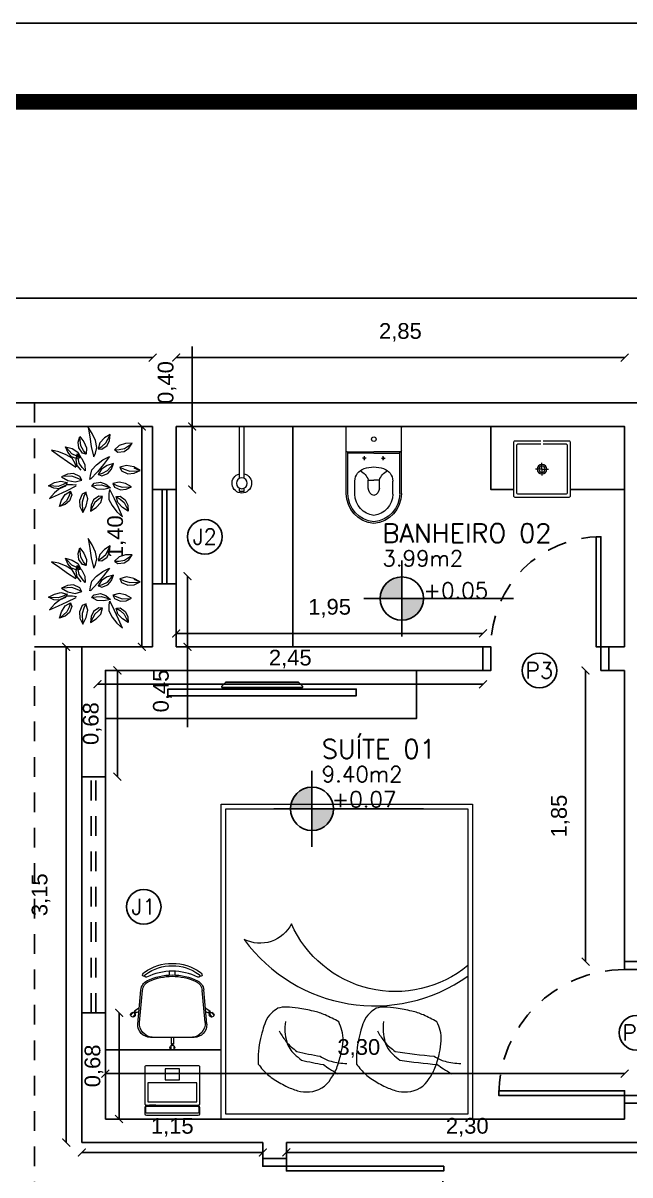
# Model space of a CAD drawing. Header units: millimetres. Extents: x -72 to 470, y 3 to 161.
# Drawn here: x 395.21 to 399.06, y 57.42 to 64.74 of the extents above; entities that cross this region are included whole.
import ezdxf
from ezdxf.enums import TextEntityAlignment as Align

# ---------------------------------------------------------------- set-up
doc = ezdxf.new("R2010")
doc.units = ezdxf.units.MM
doc.linetypes.add('HIDDEN2', pattern=[0.1875, 0.125, -0.0625])
doc.layers.get('0').update_dxf_attribs({"color": 3})
for name, color, linetype in [('003', 3, 'Continuous'), ('AR-MOB', 252, 'Continuous'), ('COTA', 7, 'Continuous'), ('COTAS', 7, 'Continuous'), ('DIVERSOS', 1, 'Continuous'), ('JANELAS_EXTERNO', 1, 'Continuous'), ('LAYER2', 5, 'Continuous'), ('Nomes de Ruas', 3, 'Continuous'), ('PROJEÇÃO', 1, 'HIDDEN2'), ('txt_0', 7, 'Continuous'), ('txt_1', 7, 'Continuous')]:
    doc.layers.add(name, color=color, linetype=linetype)
doc.layers.add('E-Lay-9', color=9, linetype='Continuous', lineweight=9)
doc.styles.add('PADRAO_TXT', font='romans.shx')
doc.styles.get("Standard").update_dxf_attribs({"font": 'arial.ttf'})
doc.dimstyles.new('ISO-25', dxfattribs={"dimtxt": 0.1, "dimasz": 0.05, "dimexe": 1.25, "dimexo": 0.625, "dimgap": 0.1, "dimtad": 1, "dimzin": 1, "dimtxsty": 'Standard', "dimblk": 'ARCHTICK', "dimcen": 2.5, "dimse1": 1, "dimse2": 1, "dimazin": 3, "dimtfac": 1, "dimtmove": 0, "dimatfit": 3, "dimldrblk": 'ARCHTICK', "dimfxl": 1, "dimarcsym": 0})

# ---------------------------------------------------------------- blocks, each defined once
blk = doc.blocks.new('sc_codj')
at = {"layer": 'txt_0', "style": 'PADRAO_TXT'}
blk.add_attdef('CODIGO_JANELA', text='', height=1, dxfattribs=at).set_placement((0, 0), align=Align.MIDDLE)
blk = doc.blocks.new('sc_codp')
at = {"layer": 'txt_0', "style": 'PADRAO_TXT'}
blk.add_attdef('CODIGO_PORTA', text='', height=1, dxfattribs=at).set_placement((0, 0), align=Align.MIDDLE)
blk = doc.blocks.new('_ArchTick')
at = {"color": 0, "linetype": 'ByBlock', "const_width": 0.15}
blk.add_lwpolyline([(-0.5, -0.5), (0.5, 0.5)], dxfattribs=at)
blk = doc.blocks.new('*D339')
at = {"layer": 'Defpoints', "color": 0, "transparency": 16777216}
for p in [(396.1792, 61.2281), (396.1792, 60.7781), (396.2509, 60.7781)]:
    blk.add_point(p, dxfattribs=at)
at = {"layer": 'txt_1', "color": 0, "lineweight": -2, "transparency": 16777216}
for p, q in [((396.2509, 61.2281), (396.2509, 60.7781)), ((396.2509, 60.7781), (396.2509, 60.2676))]:
    blk.add_line(p, q, dxfattribs=at)
at = {"layer": 'txt_1', "color": 0, "lineweight": -2, "transparency": 16777216, "xscale": 0.05, "yscale": 0.05, "zscale": 0.05}
for p, rotation in [((396.2509, 61.2281), 90), ((396.2509, 60.7781), 270)]:
    blk.add_blockref('_ArchTick', p, dxfattribs=dict(at, rotation=rotation))
at = {"layer": 'txt_1', "color": 0, "transparency": 16777216, "insert": (396.0908, 60.4978), "char_height": 0.1, "attachment_point": 5, "rotation": 90}
blk.add_mtext('0,45', dxfattribs=at)
blk = doc.blocks.new('*D340')
at = {"layer": 'Defpoints', "color": 0, "transparency": 16777216}
for p in [(398.1292, 60.8636), (396.1792, 60.7781), (398.1292, 60.7781)]:
    blk.add_point(p, dxfattribs=at)
at = {"layer": 'txt_1', "color": 0, "lineweight": -2, "transparency": 16777216}
blk.add_line((396.1792, 60.8636), (398.1292, 60.8636), dxfattribs=at)
at = {"layer": 'txt_1', "color": 0, "lineweight": -2, "transparency": 16777216, "xscale": 0.05, "yscale": 0.05, "zscale": 0.05, "rotation": 180}
blk.add_blockref('_ArchTick', (396.1792, 60.8636), dxfattribs=at)
at = {"layer": 'txt_1', "color": 0, "lineweight": -2, "transparency": 16777216, "xscale": 0.05, "yscale": 0.05, "zscale": 0.05}
blk.add_blockref('_ArchTick', (398.1292, 60.8636), dxfattribs=at)
at = {"layer": 'txt_1', "color": 0, "transparency": 16777216, "insert": (397.1542, 61.0237), "char_height": 0.1, "attachment_point": 5}
blk.add_mtext('1,95', dxfattribs=at)
blk = doc.blocks.new('*D341')
at = {"layer": 'Defpoints', "color": 0, "transparency": 16777216}
for p in [(395.7292, 60.6281), (395.7292, 59.9531), (395.8052, 59.9531)]:
    blk.add_point(p, dxfattribs=at)
at = {"layer": 'txt_1', "color": 0, "lineweight": -2, "transparency": 16777216}
blk.add_line((395.8052, 60.6281), (395.8052, 59.9531), dxfattribs=at)
at = {"layer": 'txt_1', "color": 0, "lineweight": -2, "transparency": 16777216, "xscale": 0.05, "yscale": 0.05, "zscale": 0.05}
for p, rotation in [((395.8052, 60.6281), 90), ((395.8052, 59.9531), 270)]:
    blk.add_blockref('_ArchTick', p, dxfattribs=dict(at, rotation=rotation))
at = {"layer": 'txt_1', "color": 0, "transparency": 16777216, "insert": (395.6451, 60.2906), "char_height": 0.1, "attachment_point": 5, "rotation": 90}
blk.add_mtext('0,68', dxfattribs=at)
blk = doc.blocks.new('*D342')
at = {"layer": 'Defpoints', "color": 0, "transparency": 16777216}
for p in [(395.7292, 58.4531), (395.7292, 57.7781), (395.8162, 57.7781)]:
    blk.add_point(p, dxfattribs=at)
at = {"layer": 'txt_1', "color": 0, "lineweight": -2, "transparency": 16777216}
blk.add_line((395.8162, 58.4531), (395.8162, 57.7781), dxfattribs=at)
at = {"layer": 'txt_1', "color": 0, "lineweight": -2, "transparency": 16777216, "xscale": 0.05, "yscale": 0.05, "zscale": 0.05}
for p, rotation in [((395.8162, 58.4531), 90), ((395.8162, 57.7781), 270)]:
    blk.add_blockref('_ArchTick', p, dxfattribs=dict(at, rotation=rotation))
at = {"layer": 'txt_1', "color": 0, "transparency": 16777216, "insert": (395.6561, 58.1156), "char_height": 0.1, "attachment_point": 5, "rotation": 90}
blk.add_mtext('0,68', dxfattribs=at)
blk = doc.blocks.new('*D343')
at = {"layer": 'COTAS', "color": 0, "lineweight": -2, "transparency": 16777216}
blk.add_line((399.0292, 58.0665), (395.7292, 58.0665), dxfattribs=at)
at = {"layer": 'Defpoints', "color": 0, "transparency": 16777216}
for p in [(395.7292, 58.0665), (395.7292, 57.7781), (399.0292, 57.7781)]:
    blk.add_point(p, dxfattribs=at)
at = {"layer": 'COTAS', "color": 0, "lineweight": -2, "transparency": 16777216, "xscale": 0.05, "yscale": 0.05, "zscale": 0.05, "rotation": 180}
blk.add_blockref('_ArchTick', (395.7292, 58.0665), dxfattribs=at)
at = {"layer": 'COTAS', "color": 0, "lineweight": -2, "transparency": 16777216, "xscale": 0.05, "yscale": 0.05, "zscale": 0.05}
blk.add_blockref('_ArchTick', (399.0292, 58.0665), dxfattribs=at)
at = {"layer": 'COTAS', "color": 0, "transparency": 16777216, "insert": (397.3399, 58.2266), "char_height": 0.1, "attachment_point": 5}
blk.add_mtext('3,30', dxfattribs=at)
blk = doc.blocks.new('*D345')
at = {"layer": 'Defpoints', "color": 0, "transparency": 16777216}
for p in [(398.7811, 60.6281), (399.0292, 60.6281), (399.0292, 58.7781)]:
    blk.add_point(p, dxfattribs=at)
at = {"layer": 'txt_1', "color": 0, "lineweight": -2, "transparency": 16777216}
blk.add_line((398.7811, 58.7781), (398.7811, 60.6281), dxfattribs=at)
at = {"layer": 'txt_1', "color": 0, "lineweight": -2, "transparency": 16777216, "xscale": 0.05, "yscale": 0.05, "zscale": 0.05}
for p, rotation in [((398.7811, 60.6281), 90), ((398.7811, 58.7781), 270)]:
    blk.add_blockref('_ArchTick', p, dxfattribs=dict(at, rotation=rotation))
at = {"layer": 'txt_1', "color": 0, "transparency": 16777216, "insert": (398.621, 59.7031), "char_height": 0.1, "attachment_point": 5, "rotation": 90}
blk.add_mtext('1,85', dxfattribs=at)
blk = doc.blocks.new('*D346')
at = {"layer": 'Defpoints', "color": 0, "transparency": 16777216}
for p in [(395.6792, 60.6281), (398.1292, 60.6281), (395.6792, 60.5405)]:
    blk.add_point(p, dxfattribs=at)
at = {"layer": 'txt_1', "color": 0, "lineweight": -2, "transparency": 16777216}
blk.add_line((398.1292, 60.5405), (395.6792, 60.5405), dxfattribs=at)
at = {"layer": 'txt_1', "color": 0, "lineweight": -2, "transparency": 16777216, "xscale": 0.05, "yscale": 0.05, "zscale": 0.05, "rotation": 180}
blk.add_blockref('_ArchTick', (395.6792, 60.5405), dxfattribs=at)
at = {"layer": 'txt_1', "color": 0, "lineweight": -2, "transparency": 16777216, "xscale": 0.05, "yscale": 0.05, "zscale": 0.05}
blk.add_blockref('_ArchTick', (398.1292, 60.5405), dxfattribs=at)
at = {"layer": 'txt_1', "color": 0, "transparency": 16777216, "insert": (396.9042, 60.7006), "char_height": 0.1, "attachment_point": 5}
blk.add_mtext('2,45', dxfattribs=at)
blk = doc.blocks.new('*D321')
at = {"layer": 'Defpoints', "color": 0, "transparency": 16777216}
for p in [(391.8792, 62.993), (391.8792, 62.3281), (407.3792, 62.3281)]:
    blk.add_point(p, dxfattribs=at)
at = {"layer": 'txt_1', "color": 0, "lineweight": -2, "transparency": 16777216}
blk.add_line((407.3792, 62.993), (391.8792, 62.993), dxfattribs=at)
at = {"layer": 'txt_1', "color": 0, "lineweight": -2, "transparency": 16777216, "xscale": 0.05, "yscale": 0.05, "zscale": 0.05, "rotation": 180}
blk.add_blockref('_ArchTick', (391.8792, 62.993), dxfattribs=at)
at = {"layer": 'txt_1', "color": 0, "lineweight": -2, "transparency": 16777216, "xscale": 0.05, "yscale": 0.05, "zscale": 0.05}
blk.add_blockref('_ArchTick', (407.3792, 62.993), dxfattribs=at)
at = {"layer": 'txt_1', "color": 0, "transparency": 16777216, "insert": (399.6292, 63.1531), "char_height": 0.1, "attachment_point": 5}
blk.add_mtext('15,50', dxfattribs=at)
blk = doc.blocks.new('A$C54AB0155')
at = {"layer": 'E-Lay-9', "color": 8}
for points in [[(-1.599, 2), (0, 2), (0, 0), (-1.599, 0)], [(-1.569, 1.97), (-0.03, 1.97), (-0.03, 0.03), (-1.569, 0.03)]]:
    blk.add_lwpolyline(points, close=True, dxfattribs=at)
for points in [[(-0.9857, 1.296, 0.040453), (-0.9446, 1.3271, 0.121269), (-0.9064, 1.3829, 0.020937), (-0.8889, 1.436, 0.015911), (-0.8712, 1.5073, 0.04249), (-0.8607, 1.5893, 0.020654), (-0.8606, 1.6508, 0.022056), (-0.8897, 1.687, 0.064376), (-0.9524, 1.7422, 0.03352), (-1.0353, 1.7904, 0.039598), (-1.1107, 1.8205, 0.109626), (-1.1856, 1.8267, 0.257026), (-1.3226, 1.7428, 0.075208), (-1.3631, 1.6667, 0.030275), (-1.3885, 1.5781, 0.036967), (-1.3994, 1.5033, 0.089016), (-1.3922, 1.4366, 0.036988), (-1.372, 1.3825, 0.030345), (-1.2856, 1.3387, 0.04596), (-1.2117, 1.3146, 0.01901), (-1.1134, 1.2961, 0.025886), (-1.0403, 1.289, 0.088683), (-0.9844, 1.2964, 0.020726)], [(-0.3613, 1.296, 0.040453), (-0.3202, 1.3271, 0.121269), (-0.2819, 1.3829, 0.020937), (-0.2645, 1.436, 0.015911), (-0.2468, 1.5073, 0.04249), (-0.2363, 1.5893, 0.020654), (-0.2362, 1.6508, 0.022056), (-0.2653, 1.687, 0.064376), (-0.328, 1.7422, 0.03352), (-0.4109, 1.7904, 0.039598), (-0.4863, 1.8205, 0.109626), (-0.5612, 1.8267, 0.257026), (-0.6981, 1.7428, 0.075208), (-0.7387, 1.6667, 0.030275), (-0.7641, 1.5781, 0.036967), (-0.775, 1.5033, 0.089016), (-0.7678, 1.4366, 0.036988), (-0.7476, 1.3825, 0.030345), (-0.6612, 1.3387, 0.04596), (-0.5873, 1.3146, 0.01901), (-0.489, 1.2961, 0.025886), (-0.4159, 1.289, 0.088683), (-0.36, 1.2964, 0.020726)], [(-1.033, 1.3809, 0.103492), (-1.0417, 1.5093, 0.14369), (-1.0914, 1.5886, 0.007817), (-1.1359, 1.6268, 0.010698), (-1.3745, 1.6535, 0.020146), (-1.4136, 1.6809, 0.015912), (-1.4654, 1.7119)], [(-0.4085, 1.3809, 0.103492), (-0.4173, 1.5093, 0.14369), (-0.467, 1.5886, 0.007817), (-0.5115, 1.6268, 0.010698), (-0.6501, 1.6535, 0.020146), (-0.6892, 1.6809, 0.015912), (-0.741, 1.7119)], [(-0.994, 1.4393, 0.040593), (-1.0342, 1.5031, 0.055645), (-1.0719, 1.5432, 0.015363), (-1.1063, 1.5706, 0.01263), (-1.355, 1.6016, 0.082628), (-1.4236, 1.6328, 0.061291), (-1.5239, 1.647)], [(-0.3696, 1.4393, 0.040593), (-0.4098, 1.5031, 0.055645), (-0.4475, 1.5432, 0.015363), (-0.4819, 1.5706, 0.01263), (-0.6306, 1.6016, 0.082628), (-0.6992, 1.6328, 0.061291), (-0.7995, 1.647)], [(-1.569, 1.0248, -0.497), (-0.4472, 0.7592, -0.414214), (-0.1472, 0.8592, 0.410343), (-1.569, 1.0916)]]:
    blk.add_lwpolyline(points, format="xyb", dxfattribs=at)
blk = doc.blocks.new('Cadeira')
at = {"layer": 'E-Lay-9', "color": 8}
for p, q in [((-0.0093, 0.0535), (-0.0093, 0.0769)), ((0.0096, 0.0535), (0.0096, 0.0769)), ((-0.1393, 0), (0.1393, 0)), ((-0.0075, 0), (-0.0075, 0.0425)), ((-0.0075, 0.0425), (-0.0056, 0.0425)), ((0.0056, 0.0425), (0.0075, 0.0425)), ((0.0075, 0), (0.0075, 0.0425)), ((-0.25, -0.1588), (-0.265, -0.1409)), ((-0.2355, -0.1467), (-0.2505, -0.1288)), ((-0.2192, -0.0836), (-0.1996, -0.3023)), ((-0.2087, -0.0936), (-0.1898, -0.2982)), ((0.2087, -0.0936), (0.1898, -0.2982)), ((0.2192, -0.0836), (0.1996, -0.3023)), ((0.2355, -0.1467), (0.2505, -0.1288)), ((0.25, -0.1588), (0.265, -0.1409)), ((-0.2398, -0.1647), (-0.2413, -0.1659)), ((-0.2133, -0.1847), (-0.2413, -0.1659)), ((-0.2298, -0.1563), (-0.2313, -0.1575)), ((-0.2144, -0.1618), (-0.2298, -0.1563)), ((0.2133, -0.1847), (0.2413, -0.1659)), ((0.2144, -0.1618), (0.2298, -0.1563)), ((0.2298, -0.1563), (0.2313, -0.1575)), ((0.2398, -0.1647), (0.2413, -0.1659)), ((-0.0175, -0.3961), (-0.0175, -0.4196)), ((0.0175, -0.3961), (0.0175, -0.4196))]:
    blk.add_line(p, q, dxfattribs=at)
blk.add_lwpolyline([(0.1631, -0.3812, -0.237888), (-0.1631, -0.3812, 0.605717), (-0.1738, -0.3953, 0.122717), (-0.17, -0.4, 0.323529), (0.17, -0.4, 0.122717), (0.1738, -0.3953, 0.605717)], format="xyb", close=True, dxfattribs=at)
for centre in [(0, 0.0466), (-0.2382, -0.1579), (0.2382, -0.1579)]:
    blk.add_circle(centre, 0.005, dxfattribs=at)
for centre, radius, start, end in [((0.0001, 0.0652), 0.015, 281.63338, 257.45365), ((-0.1393, -0.08), 0.08, 90, 182.56924), ((0, 0.0475), 0.0075, 221.81031, 318.18969), ((0.1393, -0.08), 0.08, 357.43076, 90), ((-0.1202, -0.0886), 0.0887, 95.59249, 183.25223), ((0.1202, -0.0886), 0.0887, 356.74777, 84.40751), ((-0.2502, -0.1438), 0.015, 322.54635, 298.36662), ((0.2502, -0.1438), 0.015, 241.63338, 217.45365), ((-0.2388, -0.1573), 0.0075, 261.81031, 358.18969), ((0.2388, -0.1573), 0.0075, 181.81031, 278.18969), ((-0.1299, -0.296), 0.07, 185.12125, 243.60471), ((-0.1201, -0.2918), 0.07, 185.2999, 245.73609), ((0, -0.0343), 0.3622, 243.60471, 296.39529), ((0, -0.0254), 0.3622, 245.73609, 294.26391), ((0.1201, -0.2918), 0.07, 294.26391, 354.7001), ((0.1299, -0.296), 0.07, 296.39529, 354.87875), ((-0.1819, -0.3961), 0.00782, 29.81088, 225.32554), ((-0.1625, -0.39), 0.0275, 205.14546, 233.45713), ((0, -0.1648), 0.3052, 234.12379, 305.87621), ((-0.1625, -0.39), 0.0125, 205.14546, 233.1301), ((0.1819, -0.3961), 0.00782, 314.67446, 150.18912), ((0.1625, -0.39), 0.0275, 306.54287, 334.85454)]:
    blk.add_arc(centre, radius, start, end, dxfattribs=at)
blk = doc.blocks.new('Notebook')
at = {"layer": 'E-Lay-9', "color": 8}
for p, q in [((-0.175, 0.305), (-0.175, 0.3)), ((-0.175, 0.3), (-0.175, 0.265)), ((0.165, 0.315), (-0.165, 0.315)), ((0.175, 0.3), (0.175, 0.305)), ((0.175, 0.265), (0.175, 0.3)), ((-0.165, 0.255), (0.165, 0.255))]:
    blk.add_line(p, q, dxfattribs=at)
for points in [[(-0.165, 0.26), (0.165, 0.26, 0.414214), (0.17, 0.265), (0.17, 0.295, 0.414214), (0.165, 0.3), (-0.165, 0.3, 0.414214), (-0.17, 0.295), (-0.17, 0.265, 0.414214)], [(-0.165, 0), (0.165, 0, 0.414214), (0.175, 0.01), (0.175, 0.24, 0.414214), (0.165, 0.25), (-0.165, 0.25, 0.414214), (-0.175, 0.24), (-0.175, 0.01, 0.414214)]]:
    blk.add_lwpolyline(points, format="xyb", close=True, dxfattribs=at)
for points in [[(-0.155, 0.11), (0.155, 0.11), (0.155, 0.23), (-0.155, 0.23)], [(-0.105, 0.25), (-0.145, 0.25), (-0.145, 0.255), (-0.105, 0.255)], [(0.105, 0.25), (0.145, 0.25), (0.145, 0.255), (0.105, 0.255)], [(-0.045, 0.02), (0.045, 0.02), (0.045, 0.09), (-0.045, 0.09)]]:
    blk.add_lwpolyline(points, close=True, dxfattribs=at)
for centre, start, end in [((-0.165, 0.305), 90, 180), ((0.165, 0.305), 0, 90), ((-0.165, 0.265), 180, 270), ((0.165, 0.265), 270, 360)]:
    blk.add_arc(centre, 0.01, start, end, dxfattribs=at)
blk = doc.blocks.new('vaso-s')
at = {"color": 8}
for start, end in [(0, 180), (180, 0)]:
    blk.add_arc((0.08, 0), 0.0143, start, end, dxfattribs=at)
at = {"layer": 'E-Lay-9', "color": 8}
for p, q in [((0, 0.17), (0, 0)), ((0.4256, 0.175), (0.005, 0.175)), ((0.16, 0.17), (0.16, 0.17)), ((0.16, 0.17), (0.16, 0)), ((0.4256, 0.165), (0.165, 0.165)), ((0.17, 0), (0.17, 0.16)), ((0.4306, 0.12), (0.3459, 0.12)), ((0.2134, 0.06), (0.1891, 0.06)), ((0.2013, 0.0479), (0.2013, 0.0722)), ((0.3406, 0.035), (0.3406, 0)), ((0.3906, 0.035), (0.3406, 0.035)), ((0, -0.17), (0, 0)), ((0.16, -0.17), (0.16, 0)), ((0.17, 0), (0.17, -0.1601)), ((0.2134, -0.06), (0.1891, -0.06)), ((0.2013, -0.0479), (0.2013, -0.0722)), ((0.3406, -0.035), (0.3406, 0)), ((0.3906, -0.035), (0.3406, -0.035)), ((0.4306, -0.12), (0.3459, -0.12)), ((0.4256, -0.175), (0.005, -0.175)), ((0.16, -0.17), (0.16, -0.17)), ((0.4256, -0.165), (0.165, -0.165))]:
    blk.add_line(p, q, dxfattribs=at)
for centre in [(0.2013, 0.06), (0.2013, -0.06)]:
    blk.add_circle(centre, 0.005, dxfattribs=at)
for centre, radius, start, end in [((0.005, 0.17), 0.005, 90, 180), ((0.155, 0.17), 0.005, 0, 90), ((0.165, 0.17), 0.00495, 180, 270), ((0.165, 0.16), 0.00495, 0, 90), ((0.4256, -0.015), 0.19, 4.52806, 90), ((0.4256, -0.015), 0.18, 4.78019, 90), ((0.3459, 0.0375), 0.0825, 90, 163.03545), ((0.3754, 0.1358), 0.1066, 206.93947, 250.96472), ((0.4306, -0.015), 0.135, 6.37937, 90), ((0.518, -0.015), 0.2624, 163.03545, 176.7233), ((0.3906, -0.015), 0.05, 17.4576, 90), ((0.518, 0.015), 0.2624, 183.2767, 196.96455), ((0.3459, -0.0375), 0.0825, 196.96455, 270), ((0.3754, -0.1358), 0.1066, 109.03528, 153.06053), ((0.3906, 0.015), 0.05, 270, 342.5424), ((0.4256, 0.015), 0.19, 270, 355.47194), ((0.4256, 0.015), 0.18, 270, 355.21981), ((0.4306, 0.015), 0.135, 270, 353.62063), ((0.005, -0.17), 0.005, 180, 270), ((0.155, -0.17), 0.005, 270, 0), ((0.165, -0.17), 0.00495, 90, 180), ((0.165, -0.1601), 0.00495, 270, 0)]:
    blk.add_arc(centre, radius, start, end, dxfattribs=at)
blk = doc.blocks.new('Chuveiro')
at = {"layer": 'E-Lay-9', "color": 8}
for p, q in [((-0.0311, 0.0156), (-0.3604, 0.0156)), ((0.0509, 0.0156), (0.0311, 0.0156)), ((0.0509, 0.0156), (0.0509, -0.0156)), ((-0.0311, -0.0156), (-0.3604, -0.0156)), ((0.0509, -0.0156), (0.0311, -0.0156))]:
    blk.add_line(p, q, dxfattribs=at)
blk.add_circle((0, 0), 0.0348, dxfattribs=at)
for centre, radius, start, end in [((0, 0), 0.0624, 194.4775, 165.5225), ((0.0093, 0), 0.0444, 339.42663, 20.57337)]:
    blk.add_arc(centre, radius, start, end, dxfattribs=at)
blk = doc.blocks.new('arb-pl48')
at = {"color": 8}
for p, q in [((0.059, 0.55), (0.01, 0.624)), ((0.01, 0.624), (0.028, 0.508)), ((0.095, 0.465), (0.059, 0.55)), ((-0.106, 0.447), (-0.088, 0.514)), ((-0.1, 0.379), (-0.106, 0.447)), ((-0.088, 0.514), (-0.039, 0.453)), ((-0.076, 0.404), (-0.088, 0.502)), ((-0.039, 0.453), (-0.008, 0.379)), ((0.028, 0.508), (0.047, 0.398)), ((0.114, 0.385), (0.095, 0.465)), ((0.147, 0.438), (0.127, 0.367)), ((0.201, 0.497), (0.147, 0.438)), ((0.171, 0.397), (0.219, 0.438)), ((0.172, 0.364), (0.233, 0.407)), ((0.268, 0.537), (0.201, 0.497)), ((0.219, 0.438), (0.264, 0.526)), ((0.233, 0.407), (0.262, 0.468)), ((0.262, 0.468), (0.268, 0.537)), ((0.374, 0.408), (0.321, 0.357)), ((0.45, 0.432), (0.374, 0.408)), ((0.436, 0.372), (0.519, 0.426)), ((0.528, 0.434), (0.45, 0.432)), ((0.489, 0.376), (0.528, 0.434)), ((-0.334, 0.335), (-0.42, 0.352)), ((-0.42, 0.352), (-0.325, 0.283)), ((-0.247, 0.3), (-0.334, 0.335)), ((-0.325, 0.283), (-0.234, 0.218)), ((-0.231, 0.328), (-0.255, 0.393)), ((-0.255, 0.393), (-0.18, 0.371)), ((-0.182, 0.31), (-0.248, 0.383)), ((-0.178, 0.257), (-0.247, 0.3)), ((-0.188, 0.276), (-0.231, 0.328)), ((-0.118, 0.251), (-0.188, 0.276)), ((-0.125, 0.283), (-0.182, 0.31)), ((-0.18, 0.371), (-0.113, 0.329)), ((-0.131, 0.241), (-0.118, 0.309)), ((-0.075, 0.266), (-0.125, 0.283)), ((-0.118, 0.309), (-0.064, 0.253)), ((-0.097, 0.201), (-0.117, 0.297)), ((-0.113, 0.329), (-0.075, 0.266)), ((-0.057, 0.318), (-0.1, 0.379)), ((-0.045, 0.349), (-0.076, 0.404)), ((-0.015, 0.306), (-0.057, 0.318)), ((-0.014, 0.306), (-0.045, 0.349)), ((-0.008, 0.379), (-0.014, 0.306)), ((0.047, 0.398), (0.071, 0.282)), ((0.077, 0.276), (0.095, 0.318)), ((0.095, 0.318), (0.114, 0.385)), ((0.127, 0.367), (0.171, 0.397)), ((0.128, 0.367), (0.172, 0.364)), ((0.184, 0.238), (0.262, 0.277)), ((0.262, 0.277), (0.189, 0.186)), ((0.321, 0.357), (0.375, 0.36)), ((0.322, 0.356), (0.359, 0.331)), ((0.359, 0.331), (0.433, 0.338)), ((0.375, 0.36), (0.436, 0.372)), ((0.433, 0.338), (0.489, 0.376)), ((-0.234, 0.218), (-0.135, 0.153)), ((-0.144, 0.197), (-0.178, 0.257)), ((-0.127, 0.153), (-0.144, 0.197)), ((-0.119, 0.174), (-0.131, 0.241)), ((-0.071, 0.117), (-0.119, 0.174)), ((-0.076, 0.265), (-0.118, 0.251)), ((-0.062, 0.149), (-0.097, 0.201)), ((-0.064, 0.253), (-0.028, 0.182)), ((-0.026, 0.109), (-0.062, 0.149)), ((-0.028, 0.182), (-0.026, 0.109)), ((0.053, 0.123), (0.109, 0.182)), ((0.109, 0.182), (0.184, 0.238)), ((0.189, 0.186), (0.118, 0.1)), ((0.234, 0.173), (0.167, 0.13)), ((0.309, 0.195), (0.234, 0.173)), ((0.236, 0.112), (0.302, 0.185)), ((0.286, 0.129), (0.309, 0.195)), ((0.461, 0.174), (0.382, 0.152)), ((0.382, 0.153), (0.404, 0.109)), ((0.382, 0.152), (0.435, 0.128)), ((0.546, 0.155), (0.461, 0.174)), ((0.621, 0.114), (0.546, 0.155)), ((0.621, 0.111), (0.552, 0.143)), ((-0.235, 0.072), (-0.304, 0.039)), ((-0.304, 0.039), (-0.229, -0.002)), ((-0.183, 0.047), (-0.291, 0.042)), ((-0.161, 0.078), (-0.235, 0.072)), ((-0.118, 0.024), (-0.183, 0.047)), ((-0.087, 0.043), (-0.161, 0.078)), ((-0.144, -0.021), (-0.065, 0.001)), ((-0.065, 0.001), (-0.118, 0.024)), ((-0.065, -0.001), (-0.087, 0.043)), ((0.03, 0.009), (0.036, 0.055)), ((0.036, 0.055), (0.053, 0.123)), ((0.118, 0.1), (0.039, 0.011)), ((0.167, 0.13), (0.129, 0.067)), ((0.129, 0.067), (0.179, 0.084)), ((0.13, 0.067), (0.172, 0.052)), ((0.172, 0.052), (0.242, 0.078)), ((0.179, 0.084), (0.236, 0.112)), ((0.242, 0.078), (0.286, 0.129)), ((0.404, 0.109), (0.478, 0.075)), ((0.435, 0.128), (0.5, 0.106)), ((0.478, 0.075), (0.552, 0.081)), ((0.5, 0.106), (0.608, 0.111)), ((0.552, 0.081), (0.621, 0.114)), ((-0.456, -0.066), (-0.387, -0.028)), ((-0.393, -0.096), (-0.456, -0.066)), ((-0.345, -0.073), (-0.444, -0.068)), ((-0.326, -0.101), (-0.393, -0.096)), ((-0.387, -0.028), (-0.31, -0.011)), ((-0.314, -0.092), (-0.387, -0.149)), ((-0.286, -0.052), (-0.345, -0.073)), ((-0.338, -0.168), (-0.237, -0.121)), ((-0.258, -0.07), (-0.326, -0.101)), ((-0.242, -0.053), (-0.314, -0.092)), ((-0.31, -0.011), (-0.238, -0.029)), ((-0.238, -0.029), (-0.286, -0.052)), ((-0.261, -0.169), (-0.198, -0.131)), ((-0.238, -0.03), (-0.258, -0.07)), ((-0.173, -0.054), (-0.242, -0.053)), ((-0.237, -0.121), (-0.131, -0.068)), ((-0.229, -0.002), (-0.144, -0.021)), ((-0.198, -0.131), (-0.215, -0.181)), ((-0.198, -0.132), (-0.183, -0.174)), ((-0.127, -0.06), (-0.173, -0.054)), ((0.052, -0.07), (0.081, -0.036)), ((0.052, -0.071), (0.104, -0.06)), ((0.116, -0.106), (0.052, -0.071)), ((0.081, -0.036), (0.155, -0.023)), ((0.104, -0.06), (0.167, -0.056)), ((0.195, -0.11), (0.116, -0.106)), ((0.155, -0.023), (0.218, -0.046)), ((0.167, -0.056), (0.26, -0.086)), ((0.271, -0.091), (0.195, -0.11)), ((0.218, -0.046), (0.271, -0.091)), ((0.26, -0.111), (0.254, -0.157)), ((0.321, -0.221), (0.268, -0.116)), ((0.373, -0.022), (0.301, -0.04)), ((0.301, -0.04), (0.349, -0.063)), ((0.302, -0.041), (0.321, -0.081)), ((0.321, -0.081), (0.389, -0.112)), ((0.349, -0.063), (0.409, -0.084)), ((0.45, -0.039), (0.373, -0.022)), ((0.389, -0.112), (0.456, -0.107)), ((0.409, -0.084), (0.507, -0.079)), ((0.519, -0.077), (0.45, -0.039)), ((0.456, -0.107), (0.519, -0.077)), ((-0.387, -0.149), (-0.445, -0.215)), ((-0.445, -0.215), (-0.338, -0.168)), ((-0.326, -0.311), (-0.304, -0.236)), ((-0.243, -0.238), (-0.316, -0.304)), ((-0.304, -0.236), (-0.261, -0.169)), ((-0.209, -0.244), (-0.26, -0.287)), ((-0.215, -0.181), (-0.243, -0.238)), ((-0.183, -0.174), (-0.209, -0.244)), ((-0.059, -0.163), (-0.093, -0.238)), ((-0.093, -0.238), (-0.087, -0.311)), ((-0.039, -0.194), (-0.062, -0.259)), ((-0.062, -0.259), (-0.057, -0.368)), ((-0.015, -0.142), (-0.059, -0.163)), ((-0.016, -0.142), (-0.039, -0.194)), ((0.006, -0.22), (-0.016, -0.142)), ((-0.013, -0.305), (0.006, -0.22)), ((0.088, -0.264), (0.043, -0.351)), ((0.073, -0.232), (0.045, -0.293)), ((0.134, -0.19), (0.073, -0.232)), ((0.136, -0.222), (0.088, -0.264)), ((0.106, -0.322), (0.16, -0.264)), ((0.179, -0.193), (0.134, -0.19)), ((0.18, -0.193), (0.136, -0.222)), ((0.16, -0.264), (0.18, -0.193)), ((0.254, -0.157), (0.253, -0.227)), ((0.253, -0.227), (0.292, -0.299)), ((0.368, -0.323), (0.321, -0.221)), ((0.361, -0.264), (0.341, -0.193)), ((0.341, -0.193), (0.385, -0.222)), ((0.342, -0.193), (0.386, -0.19)), ((0.415, -0.322), (0.361, -0.264)), ((0.385, -0.222), (0.433, -0.264)), ((0.386, -0.19), (0.447, -0.232)), ((0.433, -0.264), (0.477, -0.351)), ((0.447, -0.232), (0.476, -0.293)), ((-0.26, -0.287), (-0.326, -0.311)), ((-0.087, -0.311), (-0.054, -0.381)), ((-0.054, -0.381), (-0.013, -0.305)), ((0.045, -0.293), (0.039, -0.363)), ((0.039, -0.363), (0.106, -0.322)), ((0.292, -0.299), (0.349, -0.372)), ((0.349, -0.372), (0.415, -0.43)), ((0.415, -0.43), (0.368, -0.323)), ((0.482, -0.363), (0.415, -0.322)), ((0.476, -0.293), (0.482, -0.363))]:
    blk.add_line(p, q, dxfattribs=at)
blk = doc.blocks.new('A$C55E71383')
at = {"layer": 'E-Lay-9', "color": 0, "xscale": 0.5399999999999991, "yscale": 0.5399999999999991, "zscale": 0.5399999999999991, "rotation": 179.9999999999999}
blk.add_blockref('arb-pl48', (0, 0), dxfattribs=at)
blk = doc.blocks.new('nivel')
at = {"layer": 'DIVERSOS'}
h = blk.add_hatch(color=256, dxfattribs=at)
h.paths.add_polyline_path([(0, 0.1375, 0.414214), (-0.1375, 0), (0, 0)])
h.paths.add_polyline_path([(0, 0), (0, -0.1375, 0.414214), (0.1375, 0)])
for p, q in [((0, 0.2417), (0, -0.2417)), ((0.7095, 0), (-0.2418, 0))]:
    blk.add_line(p, q, dxfattribs=at)
blk.add_circle((0, 0), 0.1375, dxfattribs=at)
blk = doc.blocks.new('*D377')
at = {"layer": 'COTAS', "color": 0, "lineweight": -2, "transparency": 16777216}
blk.add_line((399.0292, 62.6162), (396.1792, 62.6162), dxfattribs=at)
at = {"layer": 'Defpoints', "color": 0, "transparency": 16777216}
for p in [(396.1792, 62.6162), (396.1792, 62.1781), (399.0292, 62.1781)]:
    blk.add_point(p, dxfattribs=at)
at = {"layer": 'COTAS', "color": 0, "lineweight": -2, "transparency": 16777216, "xscale": 0.05, "yscale": 0.05, "zscale": 0.05, "rotation": 180}
blk.add_blockref('_ArchTick', (396.1792, 62.6162), dxfattribs=at)
at = {"layer": 'COTAS', "color": 0, "lineweight": -2, "transparency": 16777216, "xscale": 0.05, "yscale": 0.05, "zscale": 0.05}
blk.add_blockref('_ArchTick', (399.0292, 62.6162), dxfattribs=at)
at = {"layer": 'COTAS', "color": 0, "transparency": 16777216, "insert": (397.6042, 62.7763), "char_height": 0.1, "attachment_point": 5}
blk.add_mtext('2,85', dxfattribs=at)
blk = doc.blocks.new('*D348')
at = {"layer": 'COTAS', "color": 0, "lineweight": -2, "transparency": 16777216}
blk.add_line((396.0292, 62.6162), (392.0292, 62.6162), dxfattribs=at)
at = {"layer": 'Defpoints', "color": 0, "transparency": 16777216}
for p in [(392.0292, 62.6162), (392.0292, 62.1781), (396.0292, 62.1781)]:
    blk.add_point(p, dxfattribs=at)
at = {"layer": 'COTAS', "color": 0, "lineweight": -2, "transparency": 16777216, "xscale": 0.05, "yscale": 0.05, "zscale": 0.05, "rotation": 180}
blk.add_blockref('_ArchTick', (392.0292, 62.6162), dxfattribs=at)
at = {"layer": 'COTAS', "color": 0, "lineweight": -2, "transparency": 16777216, "xscale": 0.05, "yscale": 0.05, "zscale": 0.05}
blk.add_blockref('_ArchTick', (396.0292, 62.6162), dxfattribs=at)
at = {"layer": 'COTAS', "color": 0, "transparency": 16777216, "insert": (394.0292, 62.7763), "char_height": 0.1, "attachment_point": 5}
blk.add_mtext('4,00', dxfattribs=at)
blk = doc.blocks.new('*D363')
at = {"layer": 'COTA', "color": 0, "lineweight": -2, "transparency": 16777216}
blk.add_line((395.9602, 60.7781), (395.9602, 62.1781), dxfattribs=at)
at = {"layer": 'Defpoints', "color": 0, "transparency": 16777216}
for p in [(395.9602, 62.1781), (396.0292, 62.1781), (396.0292, 60.7781)]:
    blk.add_point(p, dxfattribs=at)
at = {"layer": 'COTA', "color": 0, "lineweight": -2, "transparency": 16777216, "xscale": 0.05, "yscale": 0.05, "zscale": 0.05}
for p, rotation in [((395.9602, 62.1781), 90), ((395.9602, 60.7781), 270)]:
    blk.add_blockref('_ArchTick', p, dxfattribs=dict(at, rotation=rotation))
at = {"layer": 'COTA', "color": 0, "transparency": 16777216, "insert": (395.8001, 61.4781), "char_height": 0.1, "attachment_point": 5, "rotation": 90}
blk.add_mtext('1,40', dxfattribs=at)
blk = doc.blocks.new('*D365')
at = {"layer": 'COTA', "color": 0, "lineweight": -2, "transparency": 16777216}
blk.add_line((396.8792, 57.5656), (399.1792, 57.5656), dxfattribs=at)
at = {"layer": 'Defpoints', "color": 0, "transparency": 16777216}
for p in [(396.8792, 57.6281), (399.1792, 57.6281), (399.1792, 57.5656)]:
    blk.add_point(p, dxfattribs=at)
at = {"layer": 'COTA', "color": 0, "lineweight": -2, "transparency": 16777216, "xscale": 0.05, "yscale": 0.05, "zscale": 0.05, "rotation": 180}
blk.add_blockref('_ArchTick', (396.8792, 57.5656), dxfattribs=at)
at = {"layer": 'COTA', "color": 0, "lineweight": -2, "transparency": 16777216, "xscale": 0.05, "yscale": 0.05, "zscale": 0.05}
blk.add_blockref('_ArchTick', (399.1792, 57.5656), dxfattribs=at)
at = {"layer": 'COTA', "color": 0, "transparency": 16777216, "insert": (398.0292, 57.7257), "char_height": 0.1, "attachment_point": 5}
blk.add_mtext('2,30', dxfattribs=at)
blk = doc.blocks.new('*D384')
at = {"layer": 'COTA', "color": 0, "lineweight": -2, "transparency": 16777216}
blk.add_line((395.5792, 57.5656), (396.7292, 57.5656), dxfattribs=at)
at = {"layer": 'Defpoints', "color": 0, "transparency": 16777216}
for p in [(395.5792, 57.6281), (396.7292, 57.6281), (396.7292, 57.5656)]:
    blk.add_point(p, dxfattribs=at)
at = {"layer": 'COTA', "color": 0, "lineweight": -2, "transparency": 16777216, "xscale": 0.05, "yscale": 0.05, "zscale": 0.05, "rotation": 180}
blk.add_blockref('_ArchTick', (395.5792, 57.5656), dxfattribs=at)
at = {"layer": 'COTA', "color": 0, "lineweight": -2, "transparency": 16777216, "xscale": 0.05, "yscale": 0.05, "zscale": 0.05}
blk.add_blockref('_ArchTick', (396.7292, 57.5656), dxfattribs=at)
at = {"layer": 'COTA', "color": 0, "transparency": 16777216, "insert": (396.1542, 57.7257), "char_height": 0.1, "attachment_point": 5}
blk.add_mtext('1,15', dxfattribs=at)
blk = doc.blocks.new('*D385')
at = {"layer": 'COTA', "color": 0, "lineweight": -2, "transparency": 16777216}
blk.add_line((395.4799, 60.7781), (395.4799, 57.6281), dxfattribs=at)
at = {"layer": 'Defpoints', "color": 0, "transparency": 16777216}
for p in [(395.5792, 60.7781), (395.4799, 57.6281), (395.5792, 57.6281)]:
    blk.add_point(p, dxfattribs=at)
at = {"layer": 'COTA', "color": 0, "lineweight": -2, "transparency": 16777216, "xscale": 0.05, "yscale": 0.05, "zscale": 0.05}
for p, rotation in [((395.4799, 60.7781), 90), ((395.4799, 57.6281), 270)]:
    blk.add_blockref('_ArchTick', p, dxfattribs=dict(at, rotation=rotation))
at = {"layer": 'COTA', "color": 0, "transparency": 16777216, "insert": (395.3198, 59.2031), "char_height": 0.1, "attachment_point": 5, "rotation": 90}
blk.add_mtext('3,15', dxfattribs=at)
blk = doc.blocks.new('*D386')
at = {"layer": 'COTA', "color": 0, "lineweight": -2, "transparency": 16777216}
for p, q in [((396.281, 62.1781), (396.281, 62.6875)), ((396.281, 61.7781), (396.281, 62.1781))]:
    blk.add_line(p, q, dxfattribs=at)
at = {"layer": 'Defpoints', "color": 0, "transparency": 16777216}
for p in [(396.1792, 62.1781), (396.281, 62.1781), (396.1792, 61.7781)]:
    blk.add_point(p, dxfattribs=at)
at = {"layer": 'COTA', "color": 0, "lineweight": -2, "transparency": 16777216, "xscale": 0.05, "yscale": 0.05, "zscale": 0.05}
for p, rotation in [((396.281, 62.1781), 90), ((396.281, 61.7781), 270)]:
    blk.add_blockref('_ArchTick', p, dxfattribs=dict(at, rotation=rotation))
at = {"layer": 'COTA', "color": 0, "transparency": 16777216, "insert": (396.1209, 62.4578), "char_height": 0.1, "attachment_point": 5, "rotation": 90}
blk.add_mtext('0,40', dxfattribs=at)

msp = doc.modelspace()

# ---------------------------------------------------------------- linework, layer by layer
at = {"linetype": 'HIDDEN2'}
msp.add_line((395.2792, 62.3281), (395.2792, 51.3281), dxfattribs=at)
at = {"color": 8}
msp.add_lwpolyline([(398.3242, 61.7781), (398.1792, 61.7781), (398.1792, 62.1781), (399.0292, 62.1781), (399.0292, 61.7781), (398.6842, 61.7781)], dxfattribs=at)
msp.add_lwpolyline([(397.7069, 60.6281), (395.7292, 60.6281), (395.7292, 60.3241), (397.7069, 60.3241)], close=True, dxfattribs=at)
at = {"layer": '003', "color": 8, "ltscale": 0.5}
for p, q in [((396.9202, 62.1781), (396.9202, 60.7781)), ((395.7292, 58.2184), (396.4644, 58.2184))]:
    msp.add_line(p, q, dxfattribs=at)
at = {"layer": 'AR-MOB', "color": 8}
for points in [[(396.4687, 60.5199), (396.4687, 60.5284), (396.4944, 60.5541), (396.9561, 60.5541), (396.9817, 60.5284), (396.9817, 60.5199)], [(396.1267, 60.4674), (396.1267, 60.5102), (397.3237, 60.5102), (397.3237, 60.4674)]]:
    msp.add_lwpolyline(points, close=True, dxfattribs=at)
at = {"layer": 'COTA'}
msp.add_lwpolyline([(386.1536, 35.0422), (426.9536, 35.0422), (426.9536, 64.7422), (386.1536, 64.7422)], close=True, dxfattribs=at)
at = {"layer": 'COTA', "const_width": 0.1}
msp.add_lwpolyline([(386.6536, 35.5422), (426.4536, 35.5422), (426.4536, 64.2422), (386.6536, 64.2422)], close=True, dxfattribs=at)
at = {"layer": 'E-Lay-9', "color": 8}
for q in [(398.5042, 61.9481), (398.4632, 61.9072), (398.5042, 61.8662), (398.5452, 61.9072)]:
    msp.add_line((398.5042, 61.9072), q, dxfattribs=at)
for points in [[(398.5116, 62.0881), (398.6742, 62.0881, -0.414214), (398.6842, 62.0781), (398.6842, 61.7381, -0.414214), (398.6742, 61.7281), (398.3342, 61.7281, -0.414214), (398.3242, 61.7381), (398.3242, 62.0781, -0.414214), (398.3342, 62.0881), (398.4968, 62.0881)], [(398.5116, 62.0681), (398.6542, 62.0681, -0.414214), (398.6642, 62.0581), (398.6642, 61.7581, -0.414214), (398.6542, 61.7481), (398.3542, 61.7481, -0.414214), (398.3442, 61.7581), (398.3442, 62.0581, -0.414214), (398.3542, 62.0681), (398.4968, 62.0681)]]:
    msp.add_lwpolyline(points, format="xyb", dxfattribs=at)
for radius, start, end in [(0.03, 90, 270), (0.02, 90, 270), (0.03, 270, 90), (0.02, 270, 90)]:
    msp.add_arc((398.5042, 61.9072), radius, start, end, dxfattribs=at)
at = {"layer": 'JANELAS_EXTERNO'}
for p, q in [((396.0292, 61.7781), (396.0292, 61.1781)), ((396.1792, 61.7781), (396.1792, 61.1781)), ((395.5792, 58.4531), (395.5792, 59.9531)), ((395.7292, 58.4531), (395.7292, 59.9531))]:
    msp.add_line(p, q, dxfattribs=at)
at = {"layer": 'LAYER2'}
for p, q in [((407.3792, 62.3281), (391.8792, 62.3281)), ((396.0292, 62.1781), (392.0292, 62.1781)), ((396.0292, 62.1781), (396.0292, 61.7781)), ((399.0292, 62.1781), (396.1792, 62.1781)), ((396.1792, 62.1781), (396.1792, 61.7781)), ((399.0292, 62.1781), (399.0292, 60.7781)), ((396.0292, 61.7781), (396.1792, 61.7781)), ((396.0292, 61.1781), (396.0292, 60.7781)), ((396.0292, 61.1781), (396.1792, 61.1781)), ((396.1792, 61.1781), (396.1792, 60.7781)), ((395.2792, 60.7781), (396.0292, 60.7781)), ((395.5792, 60.7781), (395.5792, 59.9531)), ((396.1792, 60.7781), (398.1292, 60.7781)), ((398.1292, 60.6281), (398.1292, 60.7781)), ((398.9292, 60.7781), (399.0292, 60.7781)), ((398.9292, 60.6281), (398.9292, 60.7781)), ((395.7292, 60.6281), (395.7292, 59.9531)), ((395.7292, 60.6281), (398.1292, 60.6281)), ((398.9292, 60.6281), (399.0292, 60.6281)), ((399.0292, 60.6281), (399.0292, 58.7781)), ((395.7292, 59.9531), (395.5792, 59.9531)), ((399.1792, 58.7781), (399.0292, 58.7781)), ((395.5792, 58.4531), (395.5792, 57.6281)), ((395.7292, 58.4531), (395.5792, 58.4531)), ((395.7292, 58.4531), (395.7292, 57.7781)), ((399.0292, 57.8781), (399.0292, 57.7781)), ((399.1792, 57.8781), (399.0292, 57.8781)), ((395.7292, 57.7781), (399.0292, 57.7781)), ((395.5792, 57.6281), (396.7292, 57.6281)), ((396.7292, 57.6281), (396.7292, 57.5281)), ((396.8792, 57.6281), (396.8792, 57.5281)), ((396.8792, 57.6281), (399.1792, 57.6281)), ((396.8792, 57.5281), (396.7292, 57.5281))]:
    msp.add_line(p, q, dxfattribs=at)
at = {"layer": 'Nomes de Ruas'}
for p, q in [((396.0892, 61.7781), (396.0892, 61.1781)), ((396.1192, 61.7781), (396.1192, 61.1781))]:
    msp.add_line(p, q, dxfattribs=at)
at = {"layer": 'Nomes de Ruas', "linetype": 'HIDDEN2'}
for p, q in [((395.6392, 58.4531), (395.6392, 59.9531)), ((395.6692, 58.4531), (395.6692, 59.9531))]:
    msp.add_line(p, q, dxfattribs=at)
at = {"layer": 'Nomes de Ruas'}
for points in [[(398.8792, 60.7781), (398.8792, 61.4781), (398.8492, 61.4781), (398.8492, 60.7781)], [(399.0292, 57.9281), (398.2292, 57.9281), (398.2292, 57.9581), (399.0292, 57.9581)], [(396.8792, 57.4781), (397.8792, 57.4781), (397.8792, 57.4481), (396.8792, 57.4481)]]:
    msp.add_lwpolyline(points, close=True, dxfattribs=at)
for points in [[(398.1292, 60.6281), (398.1792, 60.6281), (398.1792, 60.7781), (398.1292, 60.7781)], [(398.9292, 60.6281), (398.8792, 60.6281), (398.8792, 60.7781), (398.9292, 60.7781)], [(399.1792, 58.7781), (399.1792, 58.7281), (399.0292, 58.7281), (399.0292, 58.7781)], [(399.1792, 57.8781), (399.1792, 57.9281), (399.0292, 57.9281), (399.0292, 57.8781)], [(396.8792, 57.5281), (396.8792, 57.4781), (396.7292, 57.4781), (396.7292, 57.5281)]]:
    msp.add_lwpolyline(points, dxfattribs=at)
at = {"layer": 'PROJEÇÃO'}
for centre, radius, start, end in [((398.8792, 60.7781), 0.7, 90, 180), ((399.0292, 57.9281), 0.8, 90, 180), ((396.8792, 57.4781), 1, 270, 0)]:
    msp.add_arc(centre, radius, start, end, dxfattribs=at)
at = {"layer": 'txt_0'}
for centre in [(396.3614, 61.4781), (398.4877, 60.6281), (395.9726, 59.1268), (399.104, 58.3263)]:
    msp.add_circle(centre, 0.11, dxfattribs=at)

# ---------------------------------------------------------------- block references
at = {"rotation": 180}
for name, p in [('A$C55E71383', (395.6142, 61.8375)), ('A$C55E71383', (395.6142, 61.1293)), ('Notebook', (396.1544, 58.1171))]:
    msp.add_blockref(name, p, dxfattribs=at)
for p in [(397.6134, 61.0853), (397.0422, 59.7489)]:
    msp.add_blockref('nivel', p)
at = {"layer": 'E-Lay-9', "color": 7, "xscale": -1, "rotation": 90}
for name, p in [('Chuveiro', (396.5964, 61.8177)), ('vaso-s', (397.4353, 62.1781))]:
    msp.add_blockref(name, p, dxfattribs=at)
at = {"layer": 'E-Lay-9', "xscale": -1, "rotation": 180}
msp.add_blockref('Cadeira', (396.1544, 58.2973), dxfattribs=at)
at = {"layer": 'txt_0', "xscale": 0.1, "yscale": 0.1, "zscale": 0.1, "rotation": 0.09999999999995429}
for name, p, values in [('sc_codj', (396.3614, 61.4781), {'CODIGO_JANELA': 'J2'}), ('sc_codp', (398.4877, 60.6281), {'CODIGO_PORTA': 'P3'}), ('sc_codj', (395.9726, 59.1268), {'CODIGO_JANELA': 'J1'}), ('sc_codp', (399.104, 58.3263), {'CODIGO_PORTA': 'P2'})]:
    msp.add_blockref(name, p, dxfattribs=at).add_auto_attribs(values)
at = {"layer": 'txt_0', "rotation": 180}
msp.add_blockref('A$C54AB0155', (396.4644, 59.7781), dxfattribs=at)

# ---------------------------------------------------------------- texts
at = {"layer": 'LAYER2', "style": 'PADRAO_TXT'}
for s, height, p in [('BANHEIRO 02', 0.12, (397.4895, 61.441)), ('3.99m2', 0.1, (397.4895, 61.291)), ('+0.05', 0.1, (397.7509, 61.0866)), ('SUÍTE 01', 0.12, (397.1036, 60.0692)), ('9.40m2', 0.1, (397.1036, 59.9192)), ('+0.07', 0.1, (397.1677, 59.759))]:
    msp.add_text(s, height=height, dxfattribs=at).set_placement(p)

# ---------------------------------------------------------------- dimensions: what is measured, and where the dimension line sits
at = {"layer": 'COTA'}
for base, p1, p2, picture, middle in [((396.281, 62.1781), (396.1792, 61.7781), (396.1792, 62.1781), '*D386', (396.1209, 62.4578)), ((395.9602, 62.1781), (396.0292, 60.7781), (396.0292, 62.1781), '*D363', (395.8001, 61.4781)), ((395.4799, 57.6281), (395.5792, 60.7781), (395.5792, 57.6281), '*D385', (395.3198, 59.2031))]:
    dim = msp.add_linear_dim(base=base, p1=p1, p2=p2, angle=90, dimstyle='ISO-25', dxfattribs=at)
    dim.commit()
    dim.dimension.update_dxf_attribs({"geometry": picture, "text_midpoint": middle})
for base, p1, p2, picture, middle in [((396.7292, 57.5656), (395.5792, 57.6281), (396.7292, 57.6281), '*D384', (396.1542, 57.7257)), ((399.1792, 57.5656), (396.8792, 57.6281), (399.1792, 57.6281), '*D365', (398.0292, 57.7257))]:
    dim = msp.add_linear_dim(base=base, p1=p1, p2=p2, dimstyle='ISO-25', dxfattribs=at)
    dim.commit()
    dim.dimension.update_dxf_attribs({"geometry": picture, "text_midpoint": middle})
at = {"layer": 'COTAS'}
for base, p1, p2, picture, middle in [((392.0292, 62.6162), (396.0292, 62.1781), (392.0292, 62.1781), '*D348', (394.0292, 62.7763)), ((396.1792, 62.6162), (399.0292, 62.1781), (396.1792, 62.1781), '*D377', (397.6042, 62.7763))]:
    dim = msp.add_linear_dim(base=base, p1=p1, p2=p2, angle=180, dimstyle='ISO-25', dxfattribs=at)
    dim.commit()
    dim.dimension.update_dxf_attribs({"geometry": picture, "text_midpoint": middle})
dim = msp.add_linear_dim(base=(395.7292, 58.0665), p1=(399.0292, 57.7781), p2=(395.7292, 57.7781), angle=180, dimstyle='ISO-25', dxfattribs=at)
dim.commit()
dim.dimension.update_dxf_attribs({"geometry": '*D343', "text_midpoint": (397.3399, 58.0665), "dimtype": 160})
at = {"layer": 'txt_1'}
for base, p1, p2, angle, picture, middle in [((391.8792, 62.993), (407.3792, 62.3281), (391.8792, 62.3281), 180, '*D321', (399.6292, 63.1531)), ((396.2509, 60.7781), (396.1792, 61.2281), (396.1792, 60.7781), 270, '*D339', (396.0908, 60.4978)), ((398.1292, 60.8636), (396.1792, 60.7781), (398.1292, 60.7781), 180, '*D340', (397.1542, 61.0237)), ((395.6792, 60.5405), (398.1292, 60.6281), (395.6792, 60.6281), 180, '*D346', (396.9042, 60.7006)), ((395.8051552723, 59.9531009874), (395.7292109616, 60.6281009874), (395.7292109616, 59.9531009874), 270, '*D341', (395.6450597743, 60.2906009874)), ((398.7811, 60.6281), (399.0292, 58.7781), (399.0292, 60.6281), 270, '*D345', (398.621, 59.7031)), ((395.8161738204, 57.7781009874), (395.7292109616, 58.4531009874), (395.7292109616, 57.7781009874), 270, '*D342', (395.6560783225, 58.1156009874))]:
    dim = msp.add_linear_dim(base=base, p1=p1, p2=p2, angle=angle, dimstyle='ISO-25', dxfattribs=at)
    dim.commit()
    dim.dimension.update_dxf_attribs({"geometry": picture, "text_midpoint": middle})

doc.saveas('drawing.dxf')
